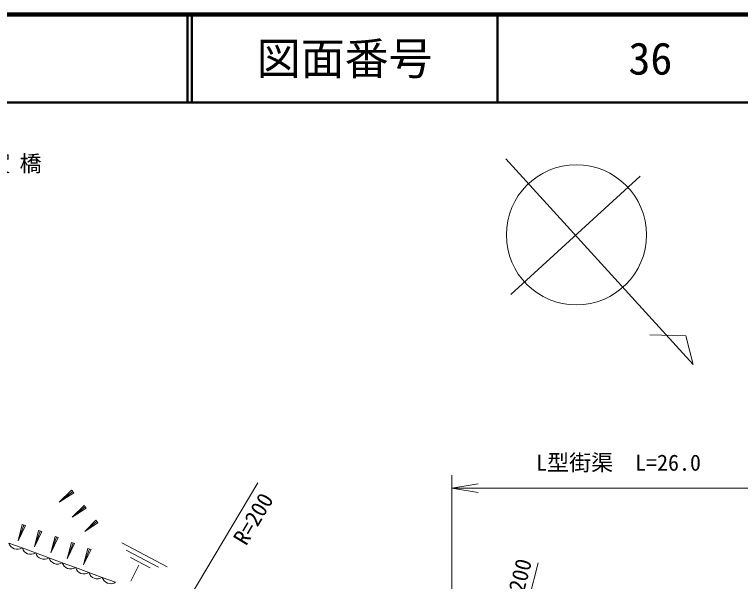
# Model space of a CAD drawing. Units: millimetres, scale not verified. Extents: x 40000 to 680000, y 20000 to 380000.
# Drawn here: x 489103 to 571612, y 315585 to 380000 of the extents above; entities that cross this region are included whole.
import ezdxf
from ezdxf.enums import TextEntityAlignment as Align

# ---------------------------------------------------------------- set-up
doc = ezdxf.new("R2010")
doc.units = ezdxf.units.MM
doc.header["$LTSCALE"] = 1000
doc.layers.add('M-STR-HTXT', color=7, linetype='Continuous')
for name, color, linetype, lineweight in [('M-TTL', 2, 'Continuous', 140), ('M-TTL-LINE', 7, 'Continuous', 50), ('M-TTL-TXT', 7, 'Continuous', 13), ('M-WORK', 1, 'Continuous', 13)]:
    doc.layers.add(name, color=color, linetype=linetype, lineweight=lineweight)
doc.styles.add('ＭＳ ゴシック', font='')
doc.styles.get('ＭＳ ゴシック').set_extended_font_data('MS Gothic')

# ---------------------------------------------------------------- blocks, each defined once
blk = doc.blocks.new('open_arrow')
at = {"color": 0, "linetype": 'Continuous', "lineweight": -2}
blk.add_lwpolyline([(7.5, 1.25), (0, 0), (7.5, -1.25)], dxfattribs=at)

msp = doc.modelspace()

# ---------------------------------------------------------------- linework, layer by layer
at = {"layer": 'M-TTL'}
msp.add_line((680000, 380000), (40000, 380000), dxfattribs=at)
at = {"layer": 'M-TTL-LINE'}
for p, q in [((508747, 380000), (508747, 370000)), ((509247, 380000), (509247, 370000)), ((543997, 380000), (543997, 370000)), ((40000, 370000), (680000, 370000))]:
    msp.add_line(p, q, dxfattribs=at)
at = {"layer": 'M-WORK'}
for p, q in [((560221, 361627), (545499, 348192)), ((538797, 282653), (538797, 327681)), ((516774, 326794), (498316, 295862)), ((495588, 325978), (494179, 324586)), ((495588, 325978), (495841, 325665)), ((538797, 326181), (575394, 326181)), ((495714, 325822), (494179, 324586)), ((495841, 325665), (494179, 324586)), ((497003, 324221), (495663, 322895)), ((497123, 324072), (495663, 322895)), ((497244, 323922), (495663, 322895)), ((497003, 324221), (497244, 323922)), ((489978, 322058), (489503, 320199)), ((490158, 321992), (489503, 320199)), ((490337, 321927), (489503, 320199)), ((489978, 322058), (490337, 321927)), ((498358, 322538), (497083, 321277)), ((498473, 322396), (497083, 321277)), ((498587, 322254), (497083, 321277)), ((498358, 322538), (498587, 322254)), ((491841, 321377), (491365, 319517)), ((492020, 321312), (491365, 319517)), ((492200, 321246), (491365, 319517)), ((491841, 321377), (492200, 321246)), ((493705, 320697), (493228, 318834)), ((493884, 320631), (493228, 318834)), ((494064, 320565), (493228, 318834)), ((493705, 320697), (494064, 320565)), ((488457, 319949), (489973, 319391)), ((489973, 319391), (491489, 318833)), ((495571, 320015), (495094, 318151)), ((495750, 319949), (495094, 318151)), ((495930, 319884), (495094, 318151)), ((495571, 320015), (495930, 319884)), ((497438, 319333), (496961, 317467)), ((497438, 319333), (497798, 319202)), ((501298, 319971), (506441, 317264)), ((491489, 318833), (493004, 318276)), ((497618, 319267), (496961, 317467)), ((497798, 319202), (496961, 317467)), ((501798, 319136), (505472, 317203)), ((493004, 318276), (494520, 317718)), ((494520, 317718), (496036, 317160)), ((502298, 318301), (504502, 317141)), ((548621, 317708), (538879, 279463)), ((496036, 317160), (497552, 316603)), ((503244, 317422), (502305, 315630)), ((497552, 316603), (499068, 316045)), ((499068, 316045), (500583, 315488))]:
    msp.add_line(p, q, dxfattribs=at)
msp.add_lwpolyline([(544925, 363603), (566237, 340251), (565408, 343508), (561299, 343615)], dxfattribs=at)
msp.add_circle((552965, 354967), 7965, dxfattribs=at)
for centre in [(489427, 320247), (490943, 319690), (492459, 319132), (493975, 318574), (495490, 318017), (497006, 317459), (498522, 316901), (500038, 316344)]:
    msp.add_arc(centre, 1015, 197.1017, 302.50188, dxfattribs=at)

# ---------------------------------------------------------------- block references
at = {"layer": 'M-WORK', "xscale": 400, "yscale": 400}
msp.add_blockref('open_arrow', (538797, 326181), dxfattribs=at)

# ---------------------------------------------------------------- texts
at = {"layer": 'M-STR-HTXT', "insert": (479181, 361953), "char_height": 1833, "attachment_point": 7, "style": 'ＭＳ ゴシック'}
msp.add_mtext('\\T1.4;宇津賀橋', dxfattribs=at)
at = {"layer": 'M-TTL-TXT', "style": 'ＭＳ ゴシック'}
for s, p in [('図面番号', (526622, 375000)), ('36', (561372, 375000))]:
    msp.add_text(s, height=3666, dxfattribs=at).set_placement(p, align=Align.MIDDLE_CENTER)
at = {"layer": 'M-WORK', "style": 'ＭＳ ゴシック'}
msp.add_text('L型街渠\u3000L=26.0', height=1833, dxfattribs=at).set_placement((557753, 327621), align=Align.BOTTOM_CENTER)
for rotation, p in [(59.174, (516240, 322706)), (75.708, (546262, 315083))]:
    msp.add_text('R=200', height=1833, rotation=rotation, dxfattribs=at).set_placement(p, align=Align.MIDDLE_CENTER)

doc.saveas('drawing.dxf')
